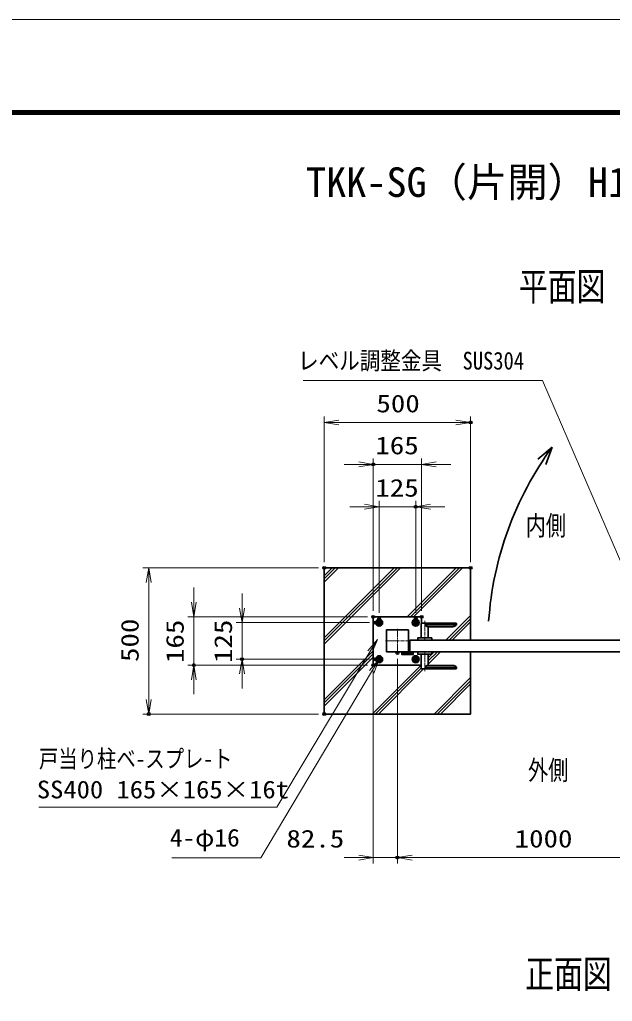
# Model space of a CAD drawing. Units: millimetres at full size. Extents: x -5940 to 5940, y -4200 to 4200.
# Drawn here: x -3315 to -1289, y 842 to 4200 of the extents above; entities that cross this region are included whole.
import ezdxf
from ezdxf.enums import TextEntityAlignment as Align

# ---------------------------------------------------------------- set-up
doc = ezdxf.new("R2010")
doc.units = ezdxf.units.MM
doc.header["$LTSCALE"] = 20
doc.header["$PDMODE"] = 32
doc.header["$PDSIZE"] = 10
for name, pattern in [('DASHED', [7.5, 6, -1.5]), ('USER1', [18, 12, -1.5, 3, -1.5]), ('USER2', [9, 6, -0.75, 1.5, -0.75])]:
    doc.linetypes.add(name, pattern=pattern)
for name, color, linetype, lineweight in [('0-0_D-TTL', 7, 'Continuous', 18), ('0-1_軸線', 200, 'USER1', 15), ('0-2_隠れ線', 140, 'DASHED', 18), ('0-3_外形線', 7, 'Continuous', 35), ('0-4_寸法線', 4, 'Continuous', 18), ('0-5_0', 7, 'Continuous', 18), ('0-8_細線', 2, 'Continuous', 35), ('0-9_ハッチング', 253, 'Continuous', 13)]:
    doc.layers.add(name, color=color, linetype=linetype, lineweight=lineweight)
doc.layers.add('0-6_Defpoints', color=7, linetype='Continuous')
doc.layers.add('0-7_文字', color=254, linetype='Continuous')
doc.styles.add('ＭＳ ゴシック', font='')
doc.styles.get('ＭＳ ゴシック').set_extended_font_data('MS Gothic')

# ---------------------------------------------------------------- blocks, each defined once
blk = doc.blocks.new('_Open')
at = {"layer": '0-5_0'}
blk.add_line((-20, 3.333), (0, 0), dxfattribs=at)
blk.add_lwpolyline([(-20, -3.333), (0, 0), (-20, 0)], dxfattribs=at)
blk = doc.blocks.new('U15')
at = {"layer": '0-1_軸線', "linetype": 'USER2'}
for p, q in [((-1250, 1478.6), (-1250, 1021.4)), ((-1478.6, 1250), (-1021.4, 1250))]:
    blk.add_line(p, q, dxfattribs=at)
at = {"layer": '0-3_外形線'}
blk.add_lwpolyline([(-1430, 1146.1), (-1250, 1042.2), (-1070, 1146.1), (-1070, 1353.9), (-1250, 1457.8), (-1430, 1353.9)], close=True, dxfattribs=at)
for radius in [180, 101.1]:
    blk.add_circle((-1250, 1250), radius, dxfattribs=at)
at = {"layer": '0-8_細線', "color": 4, "lineweight": 25}
blk.add_arc((-1250, 1250), 120, 260, 170, dxfattribs=at)
blk = doc.blocks.new('U16')
at = {"layer": '0-1_軸線', "linetype": 'USER2'}
for p, q in [((-1250, 1514), (-1250, 986)), ((-1514, 1250), (-986, 1250))]:
    blk.add_line(p, q, dxfattribs=at)
at = {"layer": '0-3_外形線'}
for radius in [240, 140]:
    blk.add_circle((-1250, 1250), radius, dxfattribs=at)
blk = doc.blocks.new('U17')
at = {"layer": '0-1_軸線', "linetype": 'USER2'}
for p, q in [((-1478.6, -1250), (-1021.4, -1250)), ((-1250, -1478.6), (-1250, -1021.4))]:
    blk.add_line(p, q, dxfattribs=at)
at = {"layer": '0-3_外形線'}
blk.add_lwpolyline([(-1430, -1146.1), (-1250, -1042.2), (-1070, -1146.1), (-1070, -1353.9), (-1250, -1457.8), (-1430, -1353.9)], close=True, dxfattribs=at)
for radius in [180, 101.1]:
    blk.add_circle((-1250, -1250), radius, dxfattribs=at)
at = {"layer": '0-8_細線', "color": 4, "lineweight": 25}
blk.add_arc((-1250, -1250), 120, 190, 100, dxfattribs=at)
blk = doc.blocks.new('U18')
at = {"layer": '0-1_軸線', "linetype": 'USER2'}
for p, q in [((-1514, -1250), (-986, -1250)), ((-1250, -1514), (-1250, -986))]:
    blk.add_line(p, q, dxfattribs=at)
at = {"layer": '0-3_外形線'}
for radius in [240, 140]:
    blk.add_circle((-1250, -1250), radius, dxfattribs=at)
blk = doc.blocks.new('U19')
at = {"layer": '0-1_軸線', "linetype": 'USER2'}
for p, q in [((1250, 1478.6), (1250, 1021.4)), ((1478.6, 1250), (1021.4, 1250))]:
    blk.add_line(p, q, dxfattribs=at)
at = {"layer": '0-3_外形線'}
blk.add_lwpolyline([(1430, 1146.1), (1250, 1042.2), (1070, 1146.1), (1070, 1353.9), (1250, 1457.8), (1430, 1353.9)], close=True, dxfattribs=at)
for radius in [180, 101.1]:
    blk.add_circle((1250, 1250), radius, dxfattribs=at)
at = {"layer": '0-8_細線', "color": 4, "lineweight": 25}
blk.add_arc((1250, 1250), 120, 10, 280, dxfattribs=at)
blk = doc.blocks.new('U20')
at = {"layer": '0-1_軸線', "linetype": 'USER2'}
for p, q in [((1250, 1514), (1250, 986)), ((1514, 1250), (986, 1250))]:
    blk.add_line(p, q, dxfattribs=at)
at = {"layer": '0-3_外形線'}
for radius in [240, 140]:
    blk.add_circle((1250, 1250), radius, dxfattribs=at)
blk = doc.blocks.new('U21')
at = {"layer": '0-1_軸線', "linetype": 'USER2'}
for p, q in [((1478.6, -1250), (1021.4, -1250)), ((1250, -1478.6), (1250, -1021.4))]:
    blk.add_line(p, q, dxfattribs=at)
at = {"layer": '0-3_外形線'}
blk.add_lwpolyline([(1430, -1146.1), (1250, -1042.2), (1070, -1146.1), (1070, -1353.9), (1250, -1457.8), (1430, -1353.9)], close=True, dxfattribs=at)
for radius in [180, 101.1]:
    blk.add_circle((1250, -1250), radius, dxfattribs=at)
at = {"layer": '0-8_細線', "color": 4, "lineweight": 25}
blk.add_arc((1250, -1250), 120, 80, 350, dxfattribs=at)
blk = doc.blocks.new('U22')
at = {"layer": '0-1_軸線', "linetype": 'USER2'}
for p, q in [((1514, -1250), (986, -1250)), ((1250, -1514), (1250, -986))]:
    blk.add_line(p, q, dxfattribs=at)
at = {"layer": '0-3_外形線'}
for radius in [240, 140]:
    blk.add_circle((1250, -1250), radius, dxfattribs=at)
blk = doc.blocks.new('adggdgag')
at = {"layer": '0-1_軸線'}
for p, q in [((0, 825), (0, -825)), ((825, 0), (-825, 0))]:
    blk.add_line(p, q, dxfattribs=at)
at = {"layer": '0-2_隠れ線'}
for centre in [(-1250, 1250), (1250, 1250), (-1250, -1250), (1250, -1250)]:
    blk.add_circle(centre, 160, dxfattribs=at)
at = {"layer": '0-3_外形線'}
blk.add_lwpolyline([(1650, 1210), (1650, 1650), (-1650, 1650), (-1650, -1650), (1630, -1650)], dxfattribs=at)
for points in [[(-750, -750), (750, -750), (750, 750), (-750, 750)], [(310, -840), (690, -840), (690, -750), (310, -750)], [(310, -840), (1070, -840), (1070, -930), (310, -930)]]:
    blk.add_lwpolyline(points, close=True, dxfattribs=at)
at = {"layer": '0-8_細線'}
blk.add_lwpolyline([(770, -840), (1070, -840), (1070, -780), (770, -780)], close=True, dxfattribs=at)
at = {"layer": '0-3_外形線'}
for name in ['U16', 'U15', 'U20', 'U19', 'U18', 'U17', 'U22', 'U21']:
    blk.add_blockref(name, (0, 0), dxfattribs=at)
blk = doc.blocks.new('fffafafa')
at = {"layer": '0-1_軸線'}
blk.add_line((0, -160), (0, 1155.1), dxfattribs=at)
at = {"layer": '0-3_外形線'}
for p, q in [((-240, 0), (-240, 980)), ((-220, 1000), (2140, 1000)), ((2160, 900), (0, 900)), ((240, 760), (1917.5, 760)), ((240, 760), (240, 0)), ((2160, 900), (2160, 980)), ((-474, 0), (474, 0)), ((-480, -160), (-480, -6)), ((-480, -160), (480, -160)), ((480, -160), (480, -6))]:
    blk.add_line(p, q, dxfattribs=at)
for centre, radius, start, end in [((-220, 980), 20, 90, 180), ((242.5, 1040), 280, 209.99736, 269.48969), ((1917.5, 1040), 280, 270, 330.00262), ((2140, 980), 20, 0, 90), ((-474, -6), 6, 90, 180), ((474, -6), 6, 0, 90)]:
    blk.add_arc(centre, radius, start, end, dxfattribs=at)
blk = doc.blocks.new('S36')
at = {"layer": '0-4_寸法線'}
for points in [[(-1886279.5, 53991383.3), (-1870022.5, 53991383.3), (-1863660.5, 54002005.3), (-1863146.6, 54002863.2)], [(-1863517.5, 54001919.7), (-1863146.6, 54002863.2), (-1863803.4, 54002091)]]:
    blk.add_lwpolyline(points, dxfattribs=at)
at = {"layer": '0-4_寸法線', "color": 254, "style": 'ＭＳ ゴシック'}
for s, width, p in [('戸当り柱ベ-スプレ-ト', 0.8, (-1886279.5, 53993722.7)), ('SS400 165×165×16t', 1.1, (-1886423.5, 53991622.7))]:
    blk.add_text(s, height=1212, dxfattribs=dict(at, width=width)).set_placement(p, align=Align.BOTTOM_LEFT)
blk = doc.blocks.new('S41')
at = {"layer": '0-4_寸法線'}
for points in [[(-1868224.9, 54020564.4), (-1851873.7, 54020564.4), (-1844935.3, 54004529.7), (-1844538.2, 54003611.9)], [(-1845088.2, 54004463.5), (-1844538.2, 54003611.9), (-1844782.3, 54004595.9)]]:
    blk.add_lwpolyline(points, dxfattribs=at)
at = {"layer": '0-4_寸法線', "color": 254, "style": 'ＭＳ ゴシック', "width": 0.85}
blk.add_text('レベル調整金具\u3000SUS304', height=1212, dxfattribs=at).set_placement((-1868570.5, 54020961.2), align=Align.BOTTOM_LEFT)
blk = doc.blocks.new('S42')
at = {"layer": '0-4_寸法線'}
for points in [[(-1877191.8, 53987928.8), (-1871122.2, 53987928.8), (-1863540.2, 54000648), (-1863028.2, 54001506.9)], [(-1863397, 54000562.6), (-1863028.2, 54001506.9), (-1863683.3, 54000733.3)]]:
    blk.add_lwpolyline(points, dxfattribs=at)
at = {"layer": '0-4_寸法線', "color": 254, "style": 'ＭＳ ゴシック', "width": 1.05}
blk.add_text('4-φ16', height=1212, dxfattribs=at).set_placement((-1877335.8, 53988325.6), align=Align.BOTTOM_LEFT)

msp = doc.modelspace()

# ---------------------------------------------------------------- linework, layer by layer
at = {"layer": '0-0_D-TTL'}
for points in [[(-5940, -4200), (5940, -4200), (5940, 4200), (-5940, 4200)], [(-5558.14, 3889.71), (5558.14, 3889.71), (5558.14, -3888.86), (-5558.14, -3888.86)], [(-5554.61, 3886.18), (5554.61, 3886.18), (5554.61, -3885.32), (-5554.61, -3885.32)], [(-5551.07, 3882.64), (5551.07, 3882.64), (5551.07, -3881.79), (-5551.07, -3881.79)], [(-5547.54, 3879.11), (5547.54, 3879.11), (5547.54, -3878.25), (-5547.54, -3878.25)], [(-5544, 3875.57), (5544, 3875.57), (5544, -3874.71), (-5544, -3874.71)]]:
    msp.add_lwpolyline(points, close=True, dxfattribs=at)
at = {"layer": '0-3_外形線'}
msp.add_lwpolyline([(-1773.52, 2077.18), (-1773.52, 2324.68), (-2273.52, 2324.68), (-2273.52, 1824.68), (-1773.52, 1824.68), (-1773.52, 2037.18)], dxfattribs=at)
msp.add_lwpolyline([(-1981.02, 2077.18), (-961.02, 2077.18), (-961.02, 2037.18), (-1981.02, 2037.18)], close=True, dxfattribs=at)
at = {"layer": '0-4_寸法線'}
for p, q in [((-2273.52, 2344.68), (-2273.52, 2842.07)), ((-2273.52, 2822.07), (-1773.52, 2822.07)), ((-1773.52, 2344.68), (-1773.52, 2842.07)), ((-2106.02, 2177.18), (-2106.02, 2698.66)), ((-1941.02, 2177.18), (-1941.02, 2698.66)), ((-2156.02, 2678.66), (-2206.02, 2678.66)), ((-1941.02, 2678.66), (-2106.02, 2678.66)), ((-1891.02, 2678.66), (-1841.02, 2678.66)), ((-2086.02, 2170.38), (-2086.02, 2553.66)), ((-1961.02, 2170.38), (-1961.02, 2553.66)), ((-2136.02, 2533.66), (-2186.02, 2533.66)), ((-2086.02, 2533.66), (-1961.02, 2533.66)), ((-1911.02, 2533.66), (-1861.02, 2533.66)), ((-2293.52, 2324.68), (-2893.42, 2324.68)), ((-2873.42, 2324.68), (-2873.42, 1824.68)), ((-2719.38, 2207.18), (-2719.38, 2257.18)), ((-2554.38, 2187.18), (-2554.38, 2237.18)), ((-2126.02, 2157.18), (-2739.38, 2157.18)), ((-2719.38, 2157.18), (-2719.38, 1992.18)), ((-2119.22, 2137.18), (-2574.38, 2137.18)), ((-2554.38, 2137.18), (-2554.38, 2012.18)), ((-2126.02, 1992.18), (-2739.38, 1992.18)), ((-2119.22, 2012.18), (-2574.38, 2012.18)), ((-2023.52, 2013.43), (-2023.52, 1313.5)), ((-2023.52, 2013.43), (-2023.52, 1313.5)), ((-2554.38, 1962.18), (-2554.38, 1912.18)), ((-2106.02, 1972.18), (-2106.02, 1313.5)), ((-2719.38, 1942.18), (-2719.38, 1892.18)), ((-2293.52, 1824.68), (-2893.42, 1824.68)), ((-2156.02, 1333.5), (-2206.02, 1333.5)), ((-2106.02, 1333.5), (-2023.52, 1333.5)), ((-2023.52, 1333.5), (-1023.52, 1333.5)), ((-1973.52, 1333.5), (-1923.52, 1333.5))]:
    msp.add_line(p, q, dxfattribs=at)
at = {"layer": '0-6_Defpoints'}
for p in [(-1773.52, 2822.07), (-2106.02, 2678.66), (-1961.02, 2533.66), (-2273.52, 2324.68), (-2273.52, 2324.68), (-1773.52, 2324.68), (-2106.02, 2157.18), (-2106.02, 2157.18), (-2086.02, 2150.38), (-1961.02, 2150.38), (-1941.02, 2157.18), (-2099.22, 2137.18), (-2554.38, 2012.18), (-2099.22, 2012.18), (-2023.52, 2033.43), (-2719.38, 1992.18), (-2106.02, 1992.18), (-2106.02, 1992.18), (-2873.42, 1824.68), (-2273.52, 1824.68), (-2023.52, 1333.5)]:
    msp.add_point(p, dxfattribs=at)
at = {"layer": '0-8_細線'}
for q in [(-1543.21, 2696.24), (-1516.14, 2677.74)]:
    msp.add_line((-1495.15, 2737.51), q, dxfattribs=at)
msp.add_arc((-571.8, 2064.45), 1142.63, 143.9103, 176.11605, dxfattribs=at)
at = {"layer": '0-9_ハッチング'}
for p, q in [((-2273.52, 2297.84), (-2246.69, 2324.68)), ((-2273.52, 2085.71), (-2034.56, 2324.68)), ((-2273.52, 2286.97), (-2235.81, 2324.68)), ((-2273.52, 2074.83), (-2023.68, 2324.68)), ((-2273.52, 2276.09), (-2224.94, 2324.68)), ((-2273.52, 2063.96), (-2012.81, 2324.68)), ((-1989.93, 2157.18), (-1822.43, 2324.68)), ((-1979.05, 2157.18), (-1811.55, 2324.68)), ((-1968.18, 2157.18), (-1800.68, 2324.68)), ((-1857.79, 2077.18), (-1773.52, 2161.44)), ((-1846.92, 2077.18), (-1773.52, 2150.57)), ((-1836.04, 2077.18), (-1773.52, 2139.69)), ((-2273.52, 1873.58), (-2106.02, 2041.08)), ((-2273.52, 1862.7), (-2106.02, 2030.2)), ((-2273.52, 1851.83), (-2106.02, 2019.33)), ((-1918.02, 2016.94), (-1897.79, 2037.18)), ((-1918.02, 2006.07), (-1886.92, 2037.18)), ((-1918.02, 1995.19), (-1876.04, 2037.18)), ((-2110.29, 1824.68), (-1942.79, 1992.18)), ((-2099.42, 1824.68), (-1942.02, 1982.07)), ((-2088.54, 1824.68), (-1934.04, 1979.18)), ((-1898.16, 1824.68), (-1773.52, 1949.31)), ((-1887.29, 1824.68), (-1773.52, 1938.44)), ((-1876.41, 1824.68), (-1773.52, 1927.56))]:
    msp.add_line(p, q, dxfattribs=at)

# ---------------------------------------------------------------- block references
at = {"layer": '0-3_外形線', "xscale": 0.05, "yscale": 0.05}
for name, p in [('adggdgag', (-2023.52, 2074.68)), ('fffafafa', (-1930.02, 2085.18))]:
    msp.add_blockref(name, p, dxfattribs=at)
at = {"layer": '0-3_外形線', "xscale": -0.05, "yscale": 0.05, "rotation": 180}
msp.add_blockref('fffafafa', (-1930.02, 2029.18), dxfattribs=at)
at = {"layer": '0-4_寸法線'}
for name, p, xscale, yscale in [('S41', (91065.38, -2698063.17), 0.05, 0.05), ('_Open', (-1773.52, 2822.07), 2.5, 2.5), ('_Open', (-2106.02, 2678.66), 2.5, 2.5), ('_Open', (-2086.02, 2533.66), 2.5, 2.5), ('S36', (91065.38, -2698063.17), 0.05, 0.05), ('S42', (91065.38, -2698063.17), 0.05, 0.05), ('_Open', (-2106.02, 1333.5), 2.5, 2.5)]:
    msp.add_blockref(name, p, dxfattribs=dict(at, xscale=xscale, yscale=yscale))
at = {"layer": '0-4_寸法線', "xscale": 2.5, "yscale": 2.5}
for p, rotation in [((-2273.52, 2822.07), 180), ((-1941.02, 2678.66), 180), ((-1961.02, 2533.66), 180), ((-2873.42, 2324.68), 90), ((-2719.38, 2157.18), 270), ((-2554.38, 2137.18), 270), ((-2719.38, 1992.18), 90), ((-2554.38, 2012.18), 90), ((-2873.42, 1824.68), 270), ((-2023.52, 1333.5), 180), ((-2023.52, 1333.5), 180)]:
    msp.add_blockref('_Open', p, dxfattribs=dict(at, rotation=rotation))

# ---------------------------------------------------------------- texts
at = {"layer": '0-4_寸法線', "color": 254, "style": 'ＭＳ ゴシック', "width": 1.2}
for s, p in [('500', (-2095.52, 2838.41)), ('165', (-2099.12, 2695)), ('125', (-2099.12, 2550)), ('82.5', (-2402.99, 1349.84)), ('1000', (-1623.12, 1349.84))]:
    msp.add_text(s, height=60.56, dxfattribs=at).set_placement(p, align=Align.BOTTOM_LEFT)
for s, p in [('500', (-2889.76, 2002.68)), ('165', (-2735.73, 1999.08)), ('125', (-2570.73, 1999.08))]:
    msp.add_text(s, height=60.56, rotation=90, dxfattribs=at).set_placement(p, align=Align.BOTTOM_LEFT)
at = {"layer": '0-7_文字', "style": 'ＭＳ ゴシック'}
msp.add_text('TKK-SG（片開）H1800×W1000', height=101, dxfattribs=at).set_placement((-2336.01, 3563.26), align=Align.BOTTOM_LEFT)
at = {"layer": '0-7_文字', "style": 'ＭＳ ゴシック', "width": 0.75}
for s, height, p in [('平面図', 96.19, (-1608.15, 3210.29)), ('内側', 67.3, (-1585.26, 2415.48)), ('外側', 67.3, (-1577.33, 1578.74)), ('正面図', 96.19, (-1586.58, 858.64))]:
    msp.add_text(s, height=height, dxfattribs=at).set_placement(p, align=Align.BOTTOM_LEFT)

doc.saveas('drawing.dxf')
